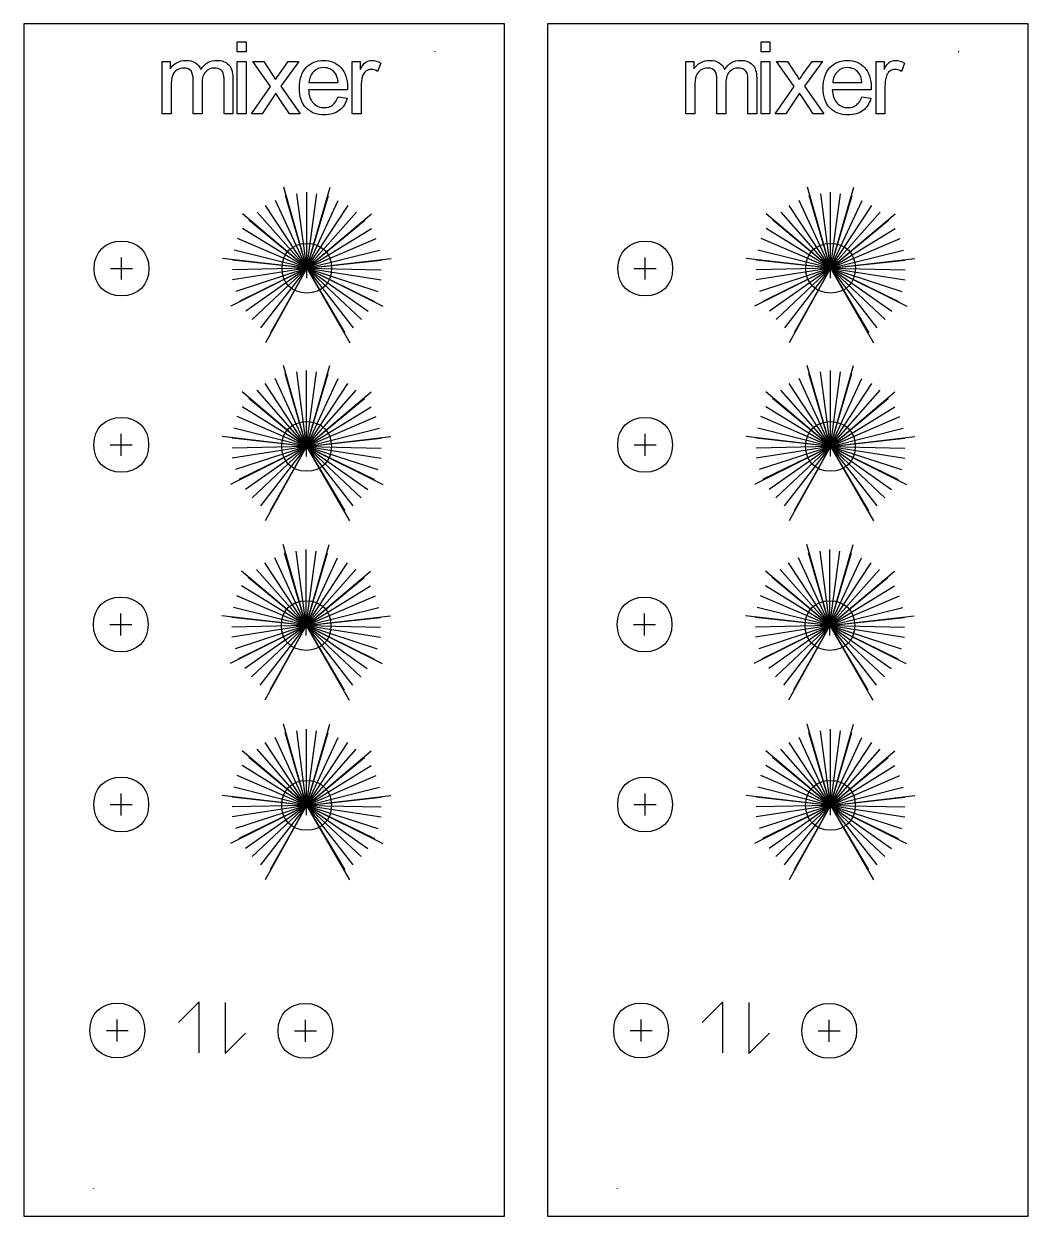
# Model space of a CAD drawing. Extents: x 13 to 178, y 11 to 272.
# Drawn here: x 13.3 to 121.6, y 143.1 to 271.5 of the extents above; entities that cross this region are included whole.
import ezdxf

# ---------------------------------------------------------------- set-up
doc = ezdxf.new("R2010")
doc.units = 0
doc.layers.add('4chan_mixer_panel', color=7, linetype='CONTINUOUS')

msp = doc.modelspace()

# ---------------------------------------------------------------- linework, layer by layer
at = {"layer": '4chan_mixer_panel', "color": 7}
for points in [[(65.131756, 143.094449), (65.131756, 271.536957), (13.347012, 271.536957), (13.347012, 143.094449), (65.131756, 143.094449)], [(121.5762, 143.094449), (121.5762, 271.536957), (69.791457, 271.536957), (69.791457, 143.094449), (121.5762, 143.094449)], [(36.346262, 268.519531), (36.346262, 269.61591), (37.299634, 269.61591), (37.299634, 268.519531), (36.346262, 268.519531)], [(92.790707, 268.519531), (92.790707, 269.61591), (93.744079, 269.61591), (93.744079, 268.519531), (92.790707, 268.519531)], [(28.256521, 261.851225), (28.256521, 267.476118), (29.109259, 267.476118), (29.109259, 266.686939)], [(36.346262, 261.851225), (36.346262, 267.476118), (37.299634, 267.476118), (37.299634, 261.851225), (36.346262, 261.851225)], [(37.865562, 261.851225), (39.920608, 264.774898), (38.019161, 267.476118), (39.210875, 267.476118), (40.074206, 266.157287)], [(40.895165, 266.146695), (41.843241, 267.476118), (42.98199, 267.476118), (41.038171, 264.827864), (43.130293, 261.851225), (41.959764, 261.851225), (40.805125, 263.599074), (40.497927, 264.070462), (39.020201, 261.851225), (37.865562, 261.851225)], [(48.744448, 261.851225), (48.744448, 267.476118), (49.602482, 267.476118), (49.602482, 266.623381)], [(51.800534, 267.296036), (51.47215, 266.411521)], [(84.700965, 261.851225), (84.700965, 267.476118), (85.553703, 267.476118), (85.553703, 266.686939)], [(92.790707, 261.851225), (92.790707, 267.476118), (93.744079, 267.476118), (93.744079, 261.851225), (92.790707, 261.851225)], [(94.310006, 261.851225), (96.365052, 264.774898), (94.463605, 267.476118), (95.65532, 267.476118), (96.518651, 266.157287)], [(97.33961, 266.146695), (98.287685, 267.476118), (99.426435, 267.476118), (97.482616, 264.827864), (99.574737, 261.851225), (98.404208, 261.851225), (97.249569, 263.599074), (96.942371, 264.070462), (95.464645, 261.851225), (94.310006, 261.851225)], [(105.188892, 261.851225), (105.188892, 267.476118), (106.046927, 267.476118), (106.046927, 266.623381)], [(108.244978, 267.296036), (107.916594, 266.411521)], [(29.209893, 264.769604), (29.209893, 261.851225), (28.256521, 261.851225)], [(32.55199, 265.119173), (32.55199, 261.851225), (31.598618, 261.851225), (31.598618, 265.505817)], [(35.878198, 265.712379), (35.878198, 261.851225), (34.930123, 261.851225), (34.930123, 265.394591)], [(44.074918, 265.203916), (47.215748, 265.203916)], [(49.697819, 264.796082), (49.697819, 261.851225), (48.744448, 261.851225)], [(85.654337, 264.769604), (85.654337, 261.851225), (84.700965, 261.851225)], [(88.996435, 265.119173), (88.996435, 261.851225), (88.043063, 261.851225), (88.043063, 265.505817)], [(92.322643, 265.712379), (92.322643, 261.851225), (91.374568, 261.851225), (91.374568, 265.394591)], [(100.519363, 265.203916), (103.660193, 265.203916)], [(106.142264, 264.796082), (106.142264, 261.851225), (105.188892, 261.851225)], [(48.216789, 264.42003), (44.021953, 264.42003)], [(47.205155, 263.662633), (48.190306, 263.54081)], [(104.661233, 264.42003), (100.466397, 264.42003)], [(103.6496, 263.662633), (104.63475, 263.54081)], [(43.846638, 245.205927), (41.352042, 253.937008)], [(43.846638, 245.205927), (41.530228, 253.046089)], [(43.846638, 245.205927), (42.777524, 253.224256)], [(43.846638, 245.205927), (46.341231, 253.937008)], [(43.846638, 245.205927), (43.846638, 253.402451)], [(43.846638, 245.205927), (44.915749, 253.224256)], [(43.846638, 245.205927), (46.163047, 253.046089)], [(100.291082, 245.205927), (97.796486, 253.937008)], [(100.291082, 245.205927), (97.974673, 253.046089)], [(100.291082, 245.205927), (99.221968, 253.224256)], [(100.291082, 245.205927), (102.785676, 253.937008)], [(100.291082, 245.205927), (100.291082, 253.402451)], [(100.291082, 245.205927), (101.360194, 253.224256)], [(100.291082, 245.205927), (102.607492, 253.046089)], [(43.846638, 245.205927), (39.392003, 251.976975)], [(43.846638, 245.205927), (40.461114, 252.511532)], [(43.846638, 245.205927), (47.232159, 252.511532)], [(43.846638, 245.205927), (48.30127, 251.976975)], [(100.291082, 245.205927), (95.836447, 251.976975)], [(100.291082, 245.205927), (96.905559, 252.511532)], [(100.291082, 245.205927), (103.676603, 252.511532)], [(100.291082, 245.205927), (104.745715, 251.976975)], [(43.846638, 245.205927), (36.897407, 251.086056)], [(43.846638, 245.205927), (38.501075, 251.264222)], [(43.846638, 245.205927), (49.192198, 251.264222)], [(43.846638, 245.205927), (50.795866, 251.086056)], [(100.291082, 245.205927), (93.341851, 251.086056)], [(100.291082, 245.205927), (94.94552, 251.264222)], [(100.291082, 245.205927), (105.636642, 251.264222)], [(100.291082, 245.205927), (107.240311, 251.086056)], [(43.846638, 245.205927), (36.897407, 249.482384)], [(43.846638, 245.205927), (37.610148, 250.373303)], [(43.846638, 245.205927), (50.083125, 250.373303)], [(43.846638, 245.205927), (50.795866, 249.482384)], [(100.291082, 245.205927), (93.341851, 249.482384)], [(100.291082, 245.205927), (94.054592, 250.373303)], [(100.291082, 245.205927), (106.52757, 250.373303)], [(100.291082, 245.205927), (107.240311, 249.482384)], [(43.846638, 245.205927), (36.362852, 248.41327)], [(43.846638, 245.205927), (51.330423, 248.41327)], [(100.291082, 245.205927), (92.807297, 248.41327)], [(100.291082, 245.205927), (107.774868, 248.41327)], [(43.846638, 245.205927), (36.006479, 247.165961)], [(43.846638, 245.205927), (51.686794, 247.165961)], [(100.291082, 245.205927), (92.450924, 247.165961)], [(100.291082, 245.205927), (108.131238, 247.165961)], [(23.870303, 243.994019), (23.870303, 246.355316)], [(43.846638, 245.205927), (34.759184, 246.275042)], [(43.846638, 245.205927), (35.828295, 246.096846)], [(43.846638, 245.205927), (52.934092, 246.275042)], [(43.846638, 244.136813), (43.846638, 246.275042)], [(43.846638, 245.205927), (51.86498, 246.096846)], [(80.314747, 243.994019), (80.314747, 246.355316)], [(100.291082, 245.205927), (91.203628, 246.275042)], [(100.291082, 245.205927), (92.27274, 246.096846)], [(100.291082, 245.205927), (109.378536, 246.275042)], [(100.291082, 244.136813), (100.291082, 246.275042)], [(100.291082, 245.205927), (108.309425, 246.096846)], [(22.689657, 245.174668), (25.050945, 245.174668)], [(43.846638, 245.205927), (35.650109, 241.107666)], [(43.846638, 245.205927), (35.828295, 243.958618)], [(43.846638, 245.205927), (35.828295, 245.027732)], [(43.846638, 245.205927), (36.184666, 242.711337)], [(43.846638, 245.205927), (36.541036, 241.642223)], [(43.846638, 245.205927), (37.253777, 240.573108)], [(43.846638, 245.205927), (37.966518, 239.682189)], [(43.846638, 245.205927), (38.857446, 238.791242)], [(43.846638, 245.205927), (39.392003, 237.187571)], [(43.846638, 245.205927), (39.92656, 238.256685)], [(42.777524, 245.205927), (44.915749, 245.205927)], [(43.846638, 245.205927), (52.043164, 241.107666)], [(43.846638, 245.205927), (48.479457, 237.187571)], [(43.846638, 245.205927), (51.86498, 245.027732)], [(43.846638, 245.205927), (51.86498, 243.958618)], [(43.846638, 245.205927), (51.508607, 242.711337)], [(43.846638, 245.205927), (51.152237, 241.642223)], [(43.846638, 245.205927), (50.439496, 240.573108)], [(43.846638, 245.205927), (49.726755, 239.682189)], [(43.846638, 245.205927), (48.835827, 238.791242)], [(43.846638, 245.205927), (47.9449, 238.256685)], [(79.134101, 245.174668), (81.49539, 245.174668)], [(100.291082, 245.205927), (92.094553, 241.107666)], [(100.291082, 245.205927), (92.27274, 243.958618)], [(100.291082, 245.205927), (92.27274, 245.027732)], [(100.291082, 245.205927), (92.62911, 242.711337)], [(100.291082, 245.205927), (92.985481, 241.642223)], [(100.291082, 245.205927), (93.698222, 240.573108)], [(100.291082, 245.205927), (94.410963, 239.682189)], [(100.291082, 245.205927), (95.30189, 238.791242)], [(100.291082, 245.205927), (95.836447, 237.187571)], [(100.291082, 245.205927), (96.371004, 238.256685)], [(99.221968, 245.205927), (101.360194, 245.205927)], [(100.291082, 245.205927), (108.487609, 241.107666)], [(100.291082, 245.205927), (104.923901, 237.187571)], [(100.291082, 245.205927), (108.309425, 245.027732)], [(100.291082, 245.205927), (108.309425, 243.958618)], [(100.291082, 245.205927), (107.953052, 242.711337)], [(100.291082, 245.205927), (107.596681, 241.642223)], [(100.291082, 245.205927), (106.88394, 240.573108)], [(100.291082, 245.205927), (106.171199, 239.682189)], [(100.291082, 245.205927), (105.280272, 238.791242)], [(100.291082, 245.205927), (104.389344, 238.256685)], [(43.823531, 226.014252), (41.328935, 234.745333)], [(43.823531, 226.014252), (41.507121, 233.854414)], [(43.823531, 226.014252), (42.754417, 234.032581)], [(43.823531, 226.014252), (46.318124, 234.745333)], [(43.823531, 226.014252), (43.823531, 234.210776)], [(43.823531, 226.014252), (44.892642, 234.032581)], [(43.823531, 226.014252), (46.13994, 233.854414)], [(100.267975, 226.014252), (97.773379, 234.745333)], [(100.267975, 226.014252), (97.951566, 233.854414)], [(100.267975, 226.014252), (99.198861, 234.032581)], [(100.267975, 226.014252), (102.762569, 234.745333)], [(100.267975, 226.014252), (100.267975, 234.210776)], [(100.267975, 226.014252), (101.337087, 234.032581)], [(100.267975, 226.014252), (102.584385, 233.854414)], [(43.823531, 226.014252), (39.368896, 232.7853)], [(43.823531, 226.014252), (40.438007, 233.319857)], [(43.823531, 226.014252), (47.209052, 233.319857)], [(43.823531, 226.014252), (48.278163, 232.7853)], [(100.267975, 226.014252), (95.81334, 232.7853)], [(100.267975, 226.014252), (96.882452, 233.319857)], [(100.267975, 226.014252), (103.653496, 233.319857)], [(100.267975, 226.014252), (104.722608, 232.7853)], [(43.823531, 226.014252), (36.8743, 231.894381)], [(43.823531, 226.014252), (38.477968, 232.072547)], [(43.823531, 226.014252), (49.169091, 232.072547)], [(43.823531, 226.014252), (50.772759, 231.894381)], [(100.267975, 226.014252), (93.318744, 231.894381)], [(100.267975, 226.014252), (94.922413, 232.072547)], [(100.267975, 226.014252), (105.613535, 232.072547)], [(100.267975, 226.014252), (107.217204, 231.894381)], [(43.823531, 226.014252), (36.8743, 230.290709)], [(43.823531, 226.014252), (37.587041, 231.181628)], [(43.823531, 226.014252), (50.060018, 231.181628)], [(43.823531, 226.014252), (50.772759, 230.290709)], [(100.267975, 226.014252), (93.318744, 230.290709)], [(100.267975, 226.014252), (94.031485, 231.181628)], [(100.267975, 226.014252), (106.504463, 231.181628)], [(100.267975, 226.014252), (107.217204, 230.290709)], [(43.823531, 226.014252), (36.339745, 229.221595)], [(43.823531, 226.014252), (51.307316, 229.221595)], [(100.267975, 226.014252), (92.78419, 229.221595)], [(100.267975, 226.014252), (107.751761, 229.221595)], [(23.847192, 225.005544), (23.847192, 227.366841)], [(43.823531, 226.014252), (35.983372, 227.974286)], [(43.823531, 226.014252), (51.663687, 227.974286)], [(80.291637, 225.005544), (80.291637, 227.366841)], [(100.267975, 226.014252), (92.427817, 227.974286)], [(100.267975, 226.014252), (108.108131, 227.974286)], [(22.666546, 226.186192), (25.027835, 226.186192)], [(43.823531, 226.014252), (34.736077, 227.083367)], [(43.823531, 226.014252), (35.805188, 226.905171)], [(43.823531, 226.014252), (52.910985, 227.083367)], [(43.823531, 224.945138), (43.823531, 227.083367)], [(43.823531, 226.014252), (51.841873, 226.905171)], [(79.110991, 226.186192), (81.472279, 226.186192)], [(100.267975, 226.014252), (91.180521, 227.083367)], [(100.267975, 226.014252), (92.249633, 226.905171)], [(100.267975, 226.014252), (109.355429, 227.083367)], [(100.267975, 224.945138), (100.267975, 227.083367)], [(100.267975, 226.014252), (108.286318, 226.905171)], [(43.823531, 226.014252), (35.627002, 221.915991)], [(43.823531, 226.014252), (35.805188, 224.766943)], [(43.823531, 226.014252), (35.805188, 225.836057)], [(43.823531, 226.014252), (36.161559, 223.519662)], [(43.823531, 226.014252), (36.517929, 222.450548)], [(43.823531, 226.014252), (37.23067, 221.381433)], [(43.823531, 226.014252), (37.943411, 220.490514)], [(43.823531, 226.014252), (38.834339, 219.599567)], [(43.823531, 226.014252), (39.368896, 217.995896)], [(43.823531, 226.014252), (39.903453, 219.06501)], [(42.754417, 226.014252), (44.892642, 226.014252)], [(43.823531, 226.014252), (52.020057, 221.915991)], [(43.823531, 226.014252), (48.45635, 217.995896)], [(43.823531, 226.014252), (51.841873, 225.836057)], [(43.823531, 226.014252), (51.841873, 224.766943)], [(43.823531, 226.014252), (51.4855, 223.519662)], [(43.823531, 226.014252), (51.12913, 222.450548)], [(43.823531, 226.014252), (50.416389, 221.381433)], [(43.823531, 226.014252), (49.703648, 220.490514)], [(43.823531, 226.014252), (48.81272, 219.599567)], [(43.823531, 226.014252), (47.921793, 219.06501)], [(100.267975, 226.014252), (92.071446, 221.915991)], [(100.267975, 226.014252), (92.249633, 224.766943)], [(100.267975, 226.014252), (92.249633, 225.836057)], [(100.267975, 226.014252), (92.606003, 223.519662)], [(100.267975, 226.014252), (92.962374, 222.450548)], [(100.267975, 226.014252), (93.675115, 221.381433)], [(100.267975, 226.014252), (94.387856, 220.490514)], [(100.267975, 226.014252), (95.278783, 219.599567)], [(100.267975, 226.014252), (95.81334, 217.995896)], [(100.267975, 226.014252), (96.347897, 219.06501)], [(99.198861, 226.014252), (101.337087, 226.014252)], [(100.267975, 226.014252), (108.464502, 221.915991)], [(100.267975, 226.014252), (104.900794, 217.995896)], [(100.267975, 226.014252), (108.286318, 225.836057)], [(100.267975, 226.014252), (108.286318, 224.766943)], [(100.267975, 226.014252), (107.929945, 223.519662)], [(100.267975, 226.014252), (107.573574, 222.450548)], [(100.267975, 226.014252), (106.860833, 221.381433)], [(100.267975, 226.014252), (106.148092, 220.490514)], [(100.267975, 226.014252), (105.257165, 219.599567)], [(100.267975, 226.014252), (104.366237, 219.06501)], [(43.76994, 206.710252), (41.275344, 215.441332)], [(43.76994, 206.710252), (41.453531, 214.550413)], [(43.76994, 206.710252), (42.700826, 214.72858)], [(43.76994, 206.710252), (46.264534, 215.441332)], [(43.76994, 206.710252), (43.76994, 214.906775)], [(43.76994, 206.710252), (44.839052, 214.72858)], [(43.76994, 206.710252), (46.08635, 214.550413)], [(100.214385, 206.710252), (97.719789, 215.441332)], [(100.214385, 206.710252), (97.897975, 214.550413)], [(100.214385, 206.710252), (99.145271, 214.72858)], [(100.214385, 206.710252), (102.708978, 215.441332)], [(100.214385, 206.710252), (100.214385, 214.906775)], [(100.214385, 206.710252), (101.283496, 214.72858)], [(100.214385, 206.710252), (102.530794, 214.550413)], [(43.76994, 206.710252), (39.315305, 213.481299)], [(43.76994, 206.710252), (40.384417, 214.015856)], [(43.76994, 206.710252), (47.155461, 214.015856)], [(43.76994, 206.710252), (48.224573, 213.481299)], [(100.214385, 206.710252), (95.75975, 213.481299)], [(100.214385, 206.710252), (96.828861, 214.015856)], [(100.214385, 206.710252), (103.599906, 214.015856)], [(100.214385, 206.710252), (104.669017, 213.481299)], [(43.76994, 206.710252), (36.820709, 212.59038)], [(43.76994, 206.710252), (38.424378, 212.768547)], [(43.76994, 206.710252), (49.1155, 212.768547)], [(43.76994, 206.710252), (50.719169, 212.59038)], [(100.214385, 206.710252), (93.265154, 212.59038)], [(100.214385, 206.710252), (94.868822, 212.768547)], [(100.214385, 206.710252), (105.559945, 212.768547)], [(100.214385, 206.710252), (107.163613, 212.59038)], [(43.76994, 206.710252), (36.820709, 210.986709)], [(43.76994, 206.710252), (37.53345, 211.877628)], [(43.76994, 206.710252), (50.006428, 211.877628)], [(43.76994, 206.710252), (50.719169, 210.986709)], [(100.214385, 206.710252), (93.265154, 210.986709)], [(100.214385, 206.710252), (93.977895, 211.877628)], [(100.214385, 206.710252), (106.450872, 211.877628)], [(100.214385, 206.710252), (107.163613, 210.986709)], [(43.76994, 206.710252), (36.286155, 209.917594)], [(43.76994, 206.710252), (51.253726, 209.917594)], [(100.214385, 206.710252), (92.730599, 209.917594)], [(100.214385, 206.710252), (107.69817, 209.917594)], [(43.76994, 206.710252), (35.929782, 208.670285)], [(43.76994, 206.710252), (51.610096, 208.670285)], [(100.214385, 206.710252), (92.374226, 208.670285)], [(100.214385, 206.710252), (108.054541, 208.670285)], [(22.61296, 206.828499), (24.974248, 206.828499)], [(23.793605, 205.647851), (23.793605, 208.009148)], [(43.76994, 206.710252), (34.682486, 207.779366)], [(43.76994, 206.710252), (35.751598, 207.601171)], [(43.76994, 206.710252), (52.857394, 207.779366)], [(43.76994, 205.641138), (43.76994, 207.779366)], [(43.76994, 206.710252), (51.788283, 207.601171)], [(79.057404, 206.828499), (81.418692, 206.828499)], [(80.23805, 205.647851), (80.23805, 208.009148)], [(100.214385, 206.710252), (91.126931, 207.779366)], [(100.214385, 206.710252), (92.196042, 207.601171)], [(100.214385, 206.710252), (109.301839, 207.779366)], [(100.214385, 205.641138), (100.214385, 207.779366)], [(100.214385, 206.710252), (108.232727, 207.601171)], [(43.76994, 206.710252), (35.573411, 202.61199)], [(43.76994, 206.710252), (35.751598, 205.462942)], [(43.76994, 206.710252), (35.751598, 206.532057)], [(43.76994, 206.710252), (36.107968, 204.215661)], [(43.76994, 206.710252), (36.464339, 203.146547)], [(43.76994, 206.710252), (37.17708, 202.077433)], [(43.76994, 206.710252), (37.889821, 201.186514)], [(43.76994, 206.710252), (38.780748, 200.295566)], [(43.76994, 206.710252), (39.315305, 198.691895)], [(43.76994, 206.710252), (39.849862, 199.761009)], [(42.700826, 206.710252), (44.839052, 206.710252)], [(43.76994, 206.710252), (51.966467, 202.61199)], [(43.76994, 206.710252), (48.402759, 198.691895)], [(43.76994, 206.710252), (51.788283, 206.532057)], [(43.76994, 206.710252), (51.788283, 205.462942)], [(43.76994, 206.710252), (51.43191, 204.215661)], [(43.76994, 206.710252), (51.075539, 203.146547)], [(43.76994, 206.710252), (50.362798, 202.077433)], [(43.76994, 206.710252), (49.650057, 201.186514)], [(43.76994, 206.710252), (48.75913, 200.295566)], [(43.76994, 206.710252), (47.868202, 199.761009)], [(100.214385, 206.710252), (92.017856, 202.61199)], [(100.214385, 206.710252), (92.196042, 205.462942)], [(100.214385, 206.710252), (92.196042, 206.532057)], [(100.214385, 206.710252), (92.552413, 204.215661)], [(100.214385, 206.710252), (92.908783, 203.146547)], [(100.214385, 206.710252), (93.621524, 202.077433)], [(100.214385, 206.710252), (94.334265, 201.186514)], [(100.214385, 206.710252), (95.225193, 200.295566)], [(100.214385, 206.710252), (95.75975, 198.691895)], [(100.214385, 206.710252), (96.294307, 199.761009)], [(99.145271, 206.710252), (101.283496, 206.710252)], [(100.214385, 206.710252), (108.410911, 202.61199)], [(100.214385, 206.710252), (104.847204, 198.691895)], [(100.214385, 206.710252), (108.232727, 206.532057)], [(100.214385, 206.710252), (108.232727, 205.462942)], [(100.214385, 206.710252), (107.876354, 204.215661)], [(100.214385, 206.710252), (107.519984, 203.146547)], [(100.214385, 206.710252), (106.807243, 202.077433)], [(100.214385, 206.710252), (106.094502, 201.186514)], [(100.214385, 206.710252), (105.203574, 200.295566)], [(100.214385, 206.710252), (104.312647, 199.761009)], [(43.823531, 187.349807), (41.328935, 196.080888)], [(43.823531, 187.349807), (42.754417, 195.368136)], [(43.823531, 187.349807), (46.318124, 196.080888)], [(43.823531, 187.349807), (43.823531, 195.546331)], [(43.823531, 187.349807), (44.892642, 195.368136)], [(100.267975, 187.349807), (97.773379, 196.080888)], [(100.267975, 187.349807), (99.198861, 195.368136)], [(100.267975, 187.349807), (102.762569, 196.080888)], [(100.267975, 187.349807), (100.267975, 195.546331)], [(100.267975, 187.349807), (101.337087, 195.368136)], [(43.823531, 187.349807), (39.368896, 194.120855)], [(43.823531, 187.349807), (40.438007, 194.655412)], [(43.823531, 187.349807), (41.507121, 195.189969)], [(43.823531, 187.349807), (46.13994, 195.189969)], [(43.823531, 187.349807), (47.209052, 194.655412)], [(43.823531, 187.349807), (48.278163, 194.120855)], [(100.267975, 187.349807), (95.81334, 194.120855)], [(100.267975, 187.349807), (96.882452, 194.655412)], [(100.267975, 187.349807), (97.951566, 195.189969)], [(100.267975, 187.349807), (102.584385, 195.189969)], [(100.267975, 187.349807), (103.653496, 194.655412)], [(100.267975, 187.349807), (104.722608, 194.120855)], [(43.823531, 187.349807), (36.8743, 193.229936)], [(43.823531, 187.349807), (38.477968, 193.408102)], [(43.823531, 187.349807), (49.169091, 193.408102)], [(43.823531, 187.349807), (50.772759, 193.229936)], [(100.267975, 187.349807), (93.318744, 193.229936)], [(100.267975, 187.349807), (94.922413, 193.408102)], [(100.267975, 187.349807), (105.613535, 193.408102)], [(100.267975, 187.349807), (107.217204, 193.229936)], [(43.823531, 187.349807), (36.8743, 191.626264)], [(43.823531, 187.349807), (37.587041, 192.517183)], [(43.823531, 187.349807), (50.060018, 192.517183)], [(43.823531, 187.349807), (50.772759, 191.626264)], [(100.267975, 187.349807), (93.318744, 191.626264)], [(100.267975, 187.349807), (94.031485, 192.517183)], [(100.267975, 187.349807), (106.504463, 192.517183)], [(100.267975, 187.349807), (107.217204, 191.626264)], [(43.823531, 187.349807), (36.339745, 190.55715)], [(43.823531, 187.349807), (51.307316, 190.55715)], [(100.267975, 187.349807), (92.78419, 190.55715)], [(100.267975, 187.349807), (107.751761, 190.55715)], [(43.823531, 187.349807), (35.983372, 189.309841)], [(43.823531, 187.349807), (51.663687, 189.309841)], [(100.267975, 187.349807), (92.427817, 189.309841)], [(100.267975, 187.349807), (108.108131, 189.309841)], [(23.847196, 186.259043), (23.847196, 188.62034)], [(43.823531, 187.349807), (34.736077, 188.418922)], [(43.823531, 187.349807), (35.805188, 188.240726)], [(43.823531, 187.349807), (52.910985, 188.418922)], [(43.823531, 186.280693), (43.823531, 188.418922)], [(43.823531, 187.349807), (51.841873, 188.240726)], [(80.29164, 186.259043), (80.29164, 188.62034)], [(100.267975, 187.349807), (91.180521, 188.418922)], [(100.267975, 187.349807), (92.249633, 188.240726)], [(100.267975, 187.349807), (109.355429, 188.418922)], [(100.267975, 186.280693), (100.267975, 188.418922)], [(100.267975, 187.349807), (108.286318, 188.240726)], [(22.66655, 187.439692), (25.027838, 187.439692)], [(43.823531, 187.349807), (35.627002, 183.251546)], [(43.823531, 187.349807), (35.805188, 186.102498)], [(43.823531, 187.349807), (35.805188, 187.171612)], [(43.823531, 187.349807), (36.161559, 184.855217)], [(43.823531, 187.349807), (36.517929, 183.786103)], [(43.823531, 187.349807), (37.23067, 182.716988)], [(43.823531, 187.349807), (37.943411, 181.826069)], [(43.823531, 187.349807), (38.834339, 180.935122)], [(43.823531, 187.349807), (39.368896, 179.331451)], [(43.823531, 187.349807), (39.903453, 180.400565)], [(42.754417, 187.349807), (44.892642, 187.349807)], [(43.823531, 187.349807), (52.020057, 183.251546)], [(43.823531, 187.349807), (48.45635, 179.331451)], [(43.823531, 187.349807), (51.841873, 187.171612)], [(43.823531, 187.349807), (51.841873, 186.102498)], [(43.823531, 187.349807), (51.4855, 184.855217)], [(43.823531, 187.349807), (51.12913, 183.786103)], [(43.823531, 187.349807), (50.416389, 182.716988)], [(43.823531, 187.349807), (49.703648, 181.826069)], [(43.823531, 187.349807), (48.81272, 180.935122)], [(43.823531, 187.349807), (47.921793, 180.400565)], [(79.110994, 187.439692), (81.472283, 187.439692)], [(100.267975, 187.349807), (92.071446, 183.251546)], [(100.267975, 187.349807), (92.249633, 186.102498)], [(100.267975, 187.349807), (92.249633, 187.171612)], [(100.267975, 187.349807), (92.606003, 184.855217)], [(100.267975, 187.349807), (92.962374, 183.786103)], [(100.267975, 187.349807), (93.675115, 182.716988)], [(100.267975, 187.349807), (94.387856, 181.826069)], [(100.267975, 187.349807), (95.278783, 180.935122)], [(100.267975, 187.349807), (95.81334, 179.331451)], [(100.267975, 187.349807), (96.347897, 180.400565)], [(99.198861, 187.349807), (101.337087, 187.349807)], [(100.267975, 187.349807), (108.464502, 183.251546)], [(100.267975, 187.349807), (104.900794, 179.331451)], [(100.267975, 187.349807), (108.286318, 187.171612)], [(100.267975, 187.349807), (108.286318, 186.102498)], [(100.267975, 187.349807), (107.929945, 184.855217)], [(100.267975, 187.349807), (107.573574, 183.786103)], [(100.267975, 187.349807), (106.860833, 182.716988)], [(100.267975, 187.349807), (106.148092, 181.826069)], [(100.267975, 187.349807), (105.257165, 180.935122)], [(100.267975, 187.349807), (104.366237, 180.400565)], [(32.237662, 160.679716), (32.237662, 166.176699), (30.036823, 163.975718), (30.036823, 163.968663)], [(35.048031, 166.117432), (35.048031, 160.620449), (37.243508, 162.815785), (37.243508, 162.812257)], [(88.682107, 160.679716), (88.682107, 166.176699), (86.481267, 163.975718), (86.481267, 163.968663)], [(91.492476, 166.117432), (91.492476, 160.620449), (93.687953, 162.815785), (93.687953, 162.812257)], [(23.418482, 161.911944), (23.418482, 164.273241)], [(43.69344, 161.876669), (43.69344, 164.237966)], [(79.862927, 161.911944), (79.862927, 164.273241)], [(100.137884, 161.876669), (100.137884, 164.237966)], [(22.237837, 163.092592), (24.599125, 163.092592)], [(42.512791, 163.057318), (44.874081, 163.057318)], [(78.682281, 163.092592), (81.04357, 163.092592)], [(98.957236, 163.057318), (101.318526, 163.057318)]]:
    msp.add_lwpolyline(points, dxfattribs=at)
for points in [[(57.628349, 268.526704), (57.644577, 268.526704), (57.644577, 268.544343), (57.628349, 268.544343), (57.628349, 268.526704), (57.628349, 268.526704)], [(114.072793, 268.526704), (114.089021, 268.526704), (114.089021, 268.544343), (114.072793, 268.544343), (114.072793, 268.526704), (114.072793, 268.526704)], [(20.839624, 146.083182), (20.855852, 146.083182), (20.855852, 146.100821), (20.839624, 146.100821), (20.839624, 146.083182), (20.839624, 146.083182)], [(77.284068, 146.083182), (77.300296, 146.083182), (77.300296, 146.100821), (77.284068, 146.100821), (77.284068, 146.083182), (77.284068, 146.083182)]]:
    msp.add_lwpolyline(points, close=True, dxfattribs=at)
for points in [[(29.109259, 266.686939), (29.285808, 266.962353), (29.520619, 267.183039), (29.813695, 267.349002)], [(29.813695, 267.349002), (30.106766, 267.518483), (30.440446, 267.603231), (30.814735, 267.603235)], [(30.814735, 267.603235), (31.23139, 267.603235), (31.572132, 267.516721), (31.836962, 267.343708)], [(31.836962, 267.343708), (32.105313, 267.17068), (32.294222, 266.928805), (32.403688, 266.618082)], [(32.403688, 266.618082), (32.848589, 267.274846), (33.427674, 267.603231), (34.140943, 267.603235)], [(34.140943, 267.603235), (34.698835, 267.603235), (35.127852, 267.447865), (35.427995, 267.137142)], [(43.767721, 266.81935), (44.254998, 267.341932), (44.887047, 267.603231), (45.663871, 267.603235)], [(45.663871, 267.603235), (46.415971, 267.603235), (47.030366, 267.347231), (47.507056, 266.835241)], [(49.602482, 266.623381), (49.821403, 267.022379), (50.02267, 267.285439), (50.206284, 267.41256)], [(50.206284, 267.41256), (50.393425, 267.539672), (50.598223, 267.603231), (50.820679, 267.603235)], [(50.820679, 267.603235), (51.141998, 267.603235), (51.468616, 267.500831), (51.800534, 267.296036)], [(85.553703, 266.686939), (85.730252, 266.962353), (85.965064, 267.183039), (86.258139, 267.349002)], [(86.258139, 267.349002), (86.55121, 267.518483), (86.88489, 267.603231), (87.25918, 267.603235)], [(87.25918, 267.603235), (87.675835, 267.603235), (88.016576, 267.516721), (88.281406, 267.343708)], [(88.281406, 267.343708), (88.549758, 267.17068), (88.738666, 266.928805), (88.848132, 266.618082)], [(88.848132, 266.618082), (89.293034, 267.274846), (89.872118, 267.603231), (90.585387, 267.603235)], [(90.585387, 267.603235), (91.14328, 267.603235), (91.572296, 267.447865), (91.872439, 267.137142)], [(100.212165, 266.81935), (100.699442, 267.341932), (101.331492, 267.603231), (102.108315, 267.603235)], [(102.108315, 267.603235), (102.860416, 267.603235), (103.47481, 267.347231), (103.951501, 266.835241)], [(106.046927, 266.623381), (106.265847, 267.022379), (106.467115, 267.285439), (106.650729, 267.41256)], [(106.650729, 267.41256), (106.83787, 267.539672), (107.042668, 267.603231), (107.265124, 267.603235)], [(107.265124, 267.603235), (107.586442, 267.603235), (107.91306, 267.500831), (108.244978, 267.296036)], [(29.363492, 265.945428), (29.261091, 265.673537), (29.209891, 265.281594), (29.209893, 264.769604)], [(29.856067, 266.565121), (29.63008, 266.423875), (29.465889, 266.217309), (29.363492, 265.945428)], [(30.602875, 266.776981), (30.334515, 266.776981), (30.08558, 266.706353), (29.856067, 266.565121)], [(31.365572, 266.459189), (31.210204, 266.671044), (30.955972, 266.776976), (30.602875, 266.776981)], [(31.598618, 265.505817), (31.598615, 265.929532), (31.520933, 266.247324), (31.365572, 266.459189)], [(32.943932, 266.379739), (32.682632, 266.118441), (32.551985, 265.698254), (32.55199, 265.119173)], [(33.929083, 266.776981), (33.533604, 266.776981), (33.205221, 266.644561), (32.943932, 266.379739)], [(34.501106, 266.623381), (34.338673, 266.725776), (34.147999, 266.776976), (33.929083, 266.776981)], [(34.834786, 266.215547), (34.774752, 266.385033), (34.663525, 266.520976), (34.501106, 266.623381)], [(34.930123, 265.394591), (34.930123, 265.775937), (34.898336, 266.049589), (34.834786, 266.215547)], [(35.427995, 267.137142), (35.728123, 266.829937), (35.87819, 266.355018), (35.878198, 265.712379)], [(40.074206, 266.157287), (40.23663, 265.906581), (40.367277, 265.696488), (40.466148, 265.527002)], [(40.466148, 265.527002), (40.62151, 265.760046), (40.764515, 265.966608), (40.895165, 266.146695)], [(43.036802, 264.616004), (43.036802, 265.562311), (43.280441, 266.296758), (43.767721, 266.81935)], [(44.567494, 266.379739), (44.270887, 266.086664), (44.106695, 265.694722), (44.074918, 265.203916)], [(45.674464, 266.81935), (45.236617, 266.81935), (44.867627, 266.67281), (44.567494, 266.379739)], [(46.855586, 266.268513), (46.551915, 266.635735), (46.158208, 266.819345), (45.674464, 266.81935)], [(47.215748, 265.203916), (47.173372, 265.677065), (47.053317, 266.031932), (46.855586, 266.268513)], [(47.507056, 266.835241), (47.983737, 266.323241), (48.22208, 265.602914), (48.222085, 264.674264)], [(49.856715, 265.908352), (49.750783, 265.569371), (49.697818, 265.198617), (49.697819, 264.796082)], [(50.211581, 266.427407), (50.045621, 266.303818), (49.927333, 266.1308), (49.856715, 265.908352)], [(50.773011, 266.618082), (50.564679, 266.618082), (50.377536, 266.554519), (50.211581, 266.427407)], [(51.47215, 266.411521), (51.2391, 266.549225), (51.006054, 266.618078), (50.773011, 266.618082)], [(85.807936, 265.945428), (85.705535, 265.673537), (85.654335, 265.281594), (85.654337, 264.769604)], [(86.300511, 266.565121), (86.074525, 266.423875), (85.910333, 266.217309), (85.807936, 265.945428)], [(87.047319, 266.776981), (86.77896, 266.776981), (86.530024, 266.706353), (86.300511, 266.565121)], [(87.810017, 266.459189), (87.654649, 266.671044), (87.400416, 266.776976), (87.047319, 266.776981)], [(88.043063, 265.505817), (88.043059, 265.929532), (87.965377, 266.247324), (87.810017, 266.459189)], [(89.388376, 266.379739), (89.127077, 266.118441), (88.99643, 265.698254), (88.996435, 265.119173)], [(90.373527, 266.776981), (89.978048, 266.776981), (89.649665, 266.644561), (89.388376, 266.379739)], [(90.94555, 266.623381), (90.783117, 266.725776), (90.592443, 266.776976), (90.373527, 266.776981)], [(91.27923, 266.215547), (91.219196, 266.385033), (91.107969, 266.520976), (90.94555, 266.623381)], [(91.374568, 265.394591), (91.374568, 265.775937), (91.342781, 266.049589), (91.27923, 266.215547)], [(91.872439, 267.137142), (92.172567, 266.829937), (92.322635, 266.355018), (92.322643, 265.712379)], [(96.518651, 266.157287), (96.681075, 265.906581), (96.811722, 265.696488), (96.910593, 265.527002)], [(96.910593, 265.527002), (97.065954, 265.760046), (97.208959, 265.966608), (97.33961, 266.146695)], [(99.481247, 264.616004), (99.481246, 265.562311), (99.724885, 266.296758), (100.212165, 266.81935)], [(101.011938, 266.379739), (100.715332, 266.086664), (100.55114, 265.694722), (100.519363, 265.203916)], [(102.118908, 266.81935), (101.681061, 266.81935), (101.312071, 266.67281), (101.011938, 266.379739)], [(103.30003, 266.268513), (102.99636, 266.635735), (102.602653, 266.819345), (102.118908, 266.81935)], [(103.660193, 265.203916), (103.617816, 265.677065), (103.497762, 266.031932), (103.30003, 266.268513)], [(103.951501, 266.835241), (104.428181, 266.323241), (104.666524, 265.602914), (104.66653, 264.674264)], [(106.301159, 265.908352), (106.195227, 265.569371), (106.142262, 265.198617), (106.142264, 264.796082)], [(106.656025, 266.427407), (106.490066, 266.303818), (106.371777, 266.1308), (106.301159, 265.908352)], [(107.217455, 266.618082), (107.009123, 266.618082), (106.82198, 266.554519), (106.656025, 266.427407)], [(107.916594, 266.411521), (107.683545, 266.549225), (107.450499, 266.618078), (107.217455, 266.618082)], [(43.757127, 262.481511), (43.27691, 262.989973), (43.036802, 263.70147), (43.036802, 264.616004)], [(48.222085, 264.674264), (48.222085, 264.617766), (48.220314, 264.533023), (48.216789, 264.42003)], [(100.201572, 262.481511), (99.721354, 262.989973), (99.481246, 263.70147), (99.481247, 264.616004)], [(104.66653, 264.674264), (104.66653, 264.617766), (104.664758, 264.533023), (104.661233, 264.42003)], [(44.021953, 264.42003), (44.057262, 263.802103), (44.232046, 263.32895), (44.546307, 263.000566)], [(46.617243, 262.783412), (46.864409, 262.967023), (47.060379, 263.260093), (47.205155, 263.662633)], [(48.190306, 263.54081), (48.034936, 262.965256), (47.74716, 262.518586), (47.326975, 262.200794)], [(100.466397, 264.42003), (100.501706, 263.802103), (100.676491, 263.32895), (100.990752, 263.000566)], [(103.061687, 262.783412), (103.308853, 262.967023), (103.504824, 263.260093), (103.6496, 263.662633)], [(104.63475, 263.54081), (104.479381, 262.965256), (104.191604, 262.518586), (103.77142, 262.200794)], [(45.716836, 261.724108), (44.894109, 261.724108), (44.240874, 261.976576), (43.757127, 262.481511)], [(44.546307, 263.000566), (44.860565, 262.672181), (45.252506, 262.507994), (45.722133, 262.507994)], [(47.326975, 262.200794), (46.906781, 261.883002), (46.370069, 261.724108), (45.716836, 261.724108)], [(45.722133, 262.507994), (46.071699, 262.507994), (46.370069, 262.599797), (46.617243, 262.783412)], [(102.16128, 261.724108), (101.338554, 261.724108), (100.685318, 261.976576), (100.201572, 262.481511)], [(100.990752, 263.000566), (101.305009, 262.672181), (101.69695, 262.507994), (102.166577, 262.507994)], [(103.77142, 262.200794), (103.351225, 261.883002), (102.814513, 261.724108), (102.16128, 261.724108)], [(102.166577, 262.507994), (102.516143, 262.507994), (102.814513, 262.599797), (103.061687, 262.783412)], [(20.918693, 245.174668), (20.918693, 246.94564), (22.099338, 248.126289), (23.870303, 248.126289)], [(23.870303, 248.126289), (25.641267, 248.126289), (26.82191, 246.94564), (26.82191, 245.174668)], [(77.363137, 245.174668), (77.363137, 246.94564), (78.543783, 248.126289), (80.314747, 248.126289)], [(80.314747, 248.126289), (82.085711, 248.126289), (83.266354, 246.94564), (83.266354, 245.174668)], [(41.173855, 245.205927), (41.173855, 246.809599), (42.242969, 247.878713), (43.846638, 247.878713)], [(43.846638, 247.878713), (45.450306, 247.878713), (46.519418, 246.809599), (46.519418, 245.205927)], [(97.6183, 245.205927), (97.6183, 246.809599), (98.687414, 247.878713), (100.291082, 247.878713)], [(100.291082, 247.878713), (101.894751, 247.878713), (102.963862, 246.809599), (102.963862, 245.205927)], [(23.870303, 242.223047), (22.099338, 242.223047), (20.918693, 243.403695), (20.918693, 245.174668)], [(26.82191, 245.174668), (26.82191, 243.403695), (25.641267, 242.223047), (23.870303, 242.223047)], [(43.846638, 242.533142), (42.242969, 242.533142), (41.173855, 243.602256), (41.173855, 245.205927)], [(46.519418, 245.205927), (46.519418, 243.602256), (45.450306, 242.533142), (43.846638, 242.533142)], [(80.314747, 242.223047), (78.543783, 242.223047), (77.363137, 243.403695), (77.363137, 245.174668)], [(83.266354, 245.174668), (83.266354, 243.403695), (82.085711, 242.223047), (80.314747, 242.223047)], [(100.291082, 242.533142), (98.687414, 242.533142), (97.6183, 243.602256), (97.6183, 245.205927)], [(102.963862, 245.205927), (102.963862, 243.602256), (101.894751, 242.533142), (100.291082, 242.533142)], [(20.895582, 226.186192), (20.895582, 227.957165), (22.076228, 229.137813), (23.847192, 229.137813)], [(23.847192, 229.137813), (25.618156, 229.137813), (26.798799, 227.957165), (26.798799, 226.186192)], [(41.150748, 226.014252), (41.150748, 227.617924), (42.219862, 228.687038), (43.823531, 228.687038)], [(43.823531, 228.687038), (45.427199, 228.687038), (46.496311, 227.617924), (46.496311, 226.014252)], [(77.340027, 226.186192), (77.340027, 227.957165), (78.520672, 229.137813), (80.291637, 229.137813)], [(80.291637, 229.137813), (82.062601, 229.137813), (83.243244, 227.957165), (83.243244, 226.186192)], [(97.595193, 226.014252), (97.595193, 227.617924), (98.664307, 228.687038), (100.267975, 228.687038)], [(100.267975, 228.687038), (101.871644, 228.687038), (102.940755, 227.617924), (102.940755, 226.014252)], [(23.847192, 223.234571), (22.076228, 223.234571), (20.895582, 224.415219), (20.895582, 226.186192)], [(26.798799, 226.186192), (26.798799, 224.415219), (25.618156, 223.234571), (23.847192, 223.234571)], [(80.291637, 223.234571), (78.520672, 223.234571), (77.340027, 224.415219), (77.340027, 226.186192)], [(83.243244, 226.186192), (83.243244, 224.415219), (82.062601, 223.234571), (80.291637, 223.234571)], [(43.823531, 223.341467), (42.219862, 223.341467), (41.150748, 224.410581), (41.150748, 226.014252)], [(46.496311, 226.014252), (46.496311, 224.410581), (45.427199, 223.341467), (43.823531, 223.341467)], [(100.267975, 223.341467), (98.664307, 223.341467), (97.595193, 224.410581), (97.595193, 226.014252)], [(102.940755, 226.014252), (102.940755, 224.410581), (101.871644, 223.341467), (100.267975, 223.341467)], [(20.841995, 206.828499), (20.841995, 208.599472), (22.022641, 209.78012), (23.793605, 209.78012)], [(23.793605, 209.78012), (25.564569, 209.78012), (26.745212, 208.599472), (26.745212, 206.828499)], [(41.097158, 206.710252), (41.097158, 208.313923), (42.166272, 209.383037), (43.76994, 209.383037)], [(43.76994, 209.383037), (45.373609, 209.383037), (46.44272, 208.313923), (46.44272, 206.710252)], [(77.28644, 206.828499), (77.28644, 208.599472), (78.467085, 209.78012), (80.23805, 209.78012)], [(80.23805, 209.78012), (82.009014, 209.78012), (83.189657, 208.599472), (83.189657, 206.828499)], [(97.541602, 206.710252), (97.541602, 208.313923), (98.610716, 209.383037), (100.214385, 209.383037)], [(100.214385, 209.383037), (101.818053, 209.383037), (102.887165, 208.313923), (102.887165, 206.710252)], [(23.793605, 203.876878), (22.022641, 203.876878), (20.841995, 205.057527), (20.841995, 206.828499)], [(26.745212, 206.828499), (26.745212, 205.057527), (25.564569, 203.876878), (23.793605, 203.876878)], [(80.23805, 203.876878), (78.467085, 203.876878), (77.28644, 205.057527), (77.28644, 206.828499)], [(83.189657, 206.828499), (83.189657, 205.057527), (82.009014, 203.876878), (80.23805, 203.876878)], [(43.76994, 204.037466), (42.166272, 204.037466), (41.097158, 205.10658), (41.097158, 206.710252)], [(46.44272, 206.710252), (46.44272, 205.10658), (45.373609, 204.037466), (43.76994, 204.037466)], [(100.214385, 204.037466), (98.610716, 204.037466), (97.541602, 205.10658), (97.541602, 206.710252)], [(102.887165, 206.710252), (102.887165, 205.10658), (101.818053, 204.037466), (100.214385, 204.037466)], [(20.895586, 187.439692), (20.895586, 189.210664), (22.076231, 190.391313), (23.847196, 190.391313)], [(23.847196, 190.391313), (25.61816, 190.391313), (26.798803, 189.210664), (26.798803, 187.439692)], [(77.34003, 187.439692), (77.34003, 189.210664), (78.520676, 190.391313), (80.29164, 190.391313)], [(80.29164, 190.391313), (82.062604, 190.391313), (83.243247, 189.210664), (83.243247, 187.439692)], [(41.150748, 187.349807), (41.150748, 188.953479), (42.219862, 190.022593), (43.823531, 190.022593)], [(43.823531, 190.022593), (45.427199, 190.022593), (46.496311, 188.953479), (46.496311, 187.349807)], [(97.595193, 187.349807), (97.595193, 188.953479), (98.664307, 190.022593), (100.267975, 190.022593)], [(100.267975, 190.022593), (101.871644, 190.022593), (102.940755, 188.953479), (102.940755, 187.349807)], [(23.847196, 184.48807), (22.076231, 184.48807), (20.895586, 185.668719), (20.895586, 187.439692)], [(26.798803, 187.439692), (26.798803, 185.668719), (25.61816, 184.48807), (23.847196, 184.48807)], [(43.823531, 184.677022), (42.219862, 184.677022), (41.150748, 185.746136), (41.150748, 187.349807)], [(46.496311, 187.349807), (46.496311, 185.746136), (45.427199, 184.677022), (43.823531, 184.677022)], [(80.29164, 184.48807), (78.520676, 184.48807), (77.34003, 185.668719), (77.34003, 187.439692)], [(83.243247, 187.439692), (83.243247, 185.668719), (82.062604, 184.48807), (80.29164, 184.48807)], [(100.267975, 184.677022), (98.664307, 184.677022), (97.595193, 185.746136), (97.595193, 187.349807)], [(102.940755, 187.349807), (102.940755, 185.746136), (101.871644, 184.677022), (100.267975, 184.677022)], [(20.466873, 163.092592), (20.466873, 164.863565), (21.647518, 166.044213), (23.418482, 166.044213)], [(23.418482, 166.044213), (25.189447, 166.044213), (26.370089, 164.863565), (26.370089, 163.092592)], [(40.741829, 163.057318), (40.741829, 164.828291), (41.922474, 166.008939), (43.69344, 166.008939)], [(43.69344, 166.008939), (45.464402, 166.008939), (46.645047, 164.828291), (46.645047, 163.057318)], [(76.911317, 163.092592), (76.911317, 164.863565), (78.091963, 166.044213), (79.862927, 166.044213)], [(79.862927, 166.044213), (81.633891, 166.044213), (82.814534, 164.863565), (82.814534, 163.092592)], [(97.186274, 163.057318), (97.186274, 164.828291), (98.366919, 166.008939), (100.137884, 166.008939)], [(100.137884, 166.008939), (101.908846, 166.008939), (103.089491, 164.828291), (103.089491, 163.057318)], [(23.418482, 160.140971), (21.647518, 160.140971), (20.466873, 161.321619), (20.466873, 163.092592)], [(26.370089, 163.092592), (26.370089, 161.321619), (25.189447, 160.140971), (23.418482, 160.140971)], [(43.69344, 160.105697), (41.922474, 160.105697), (40.741829, 161.286345), (40.741829, 163.057318)], [(46.645047, 163.057318), (46.645047, 161.286345), (45.464402, 160.105697), (43.69344, 160.105697)], [(79.862927, 160.140971), (78.091963, 160.140971), (76.911317, 161.321619), (76.911317, 163.092592)], [(82.814534, 163.092592), (82.814534, 161.321619), (81.633891, 160.140971), (79.862927, 160.140971)], [(100.137884, 160.105697), (98.366919, 160.105697), (97.186274, 161.286345), (97.186274, 163.057318)], [(103.089491, 163.057318), (103.089491, 161.286345), (101.908846, 160.105697), (100.137884, 160.105697)]]:
    msp.add_open_spline(points, degree=3, dxfattribs=at)

doc.saveas('drawing.dxf')
